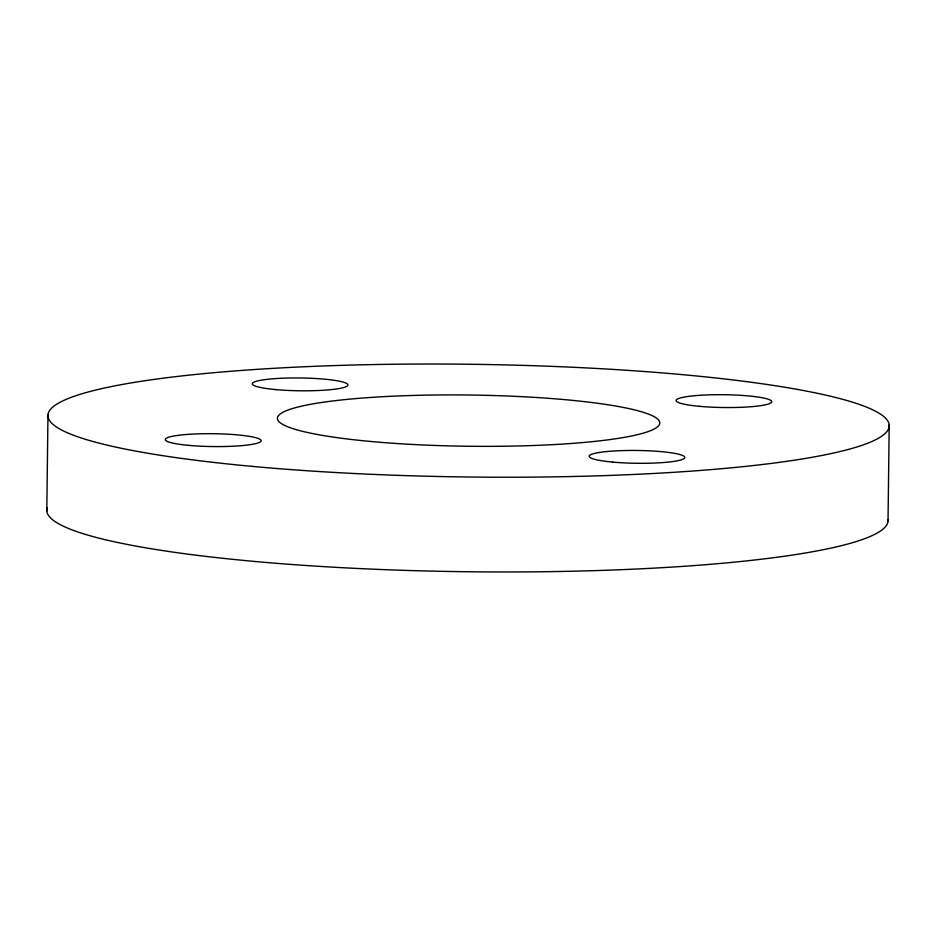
<?xml version="1.0" encoding="UTF-8"?>
<svg xmlns="http://www.w3.org/2000/svg" width="936" height="936" viewBox="0 0 936 936"><rect width="100%" height="100%" fill="white"/><g stroke="black" fill="none" stroke-linecap="round" stroke-linejoin="round"><path stroke-width="1.4" d="M46.8 511.15L47.97 414.636M888.03 521.364L889.2 424.85M888.042 519.585A420.697 56.371 0.7 0 1 460.383 571.65A420.697 56.371 0.7 0 1 47.245 507.616M370.691 441.464A191.225 25.623 0.7 0 0 659.775 423.283A191.225 25.623 0.7 0 0 375.277 397.145A191.225 25.623 0.7 0 0 370.691 441.464M699.496 406.329A47.806 6.4 0.7 0 0 771.767 401.778A47.806 6.4 0.7 0 0 700.643 395.249A47.806 6.4 0.7 0 0 699.496 406.329M612.542 462.08A47.806 6.4 0.7 0 0 684.824 457.54A47.806 6.4 0.7 0 0 613.7 451A47.806 6.4 0.7 0 0 612.542 462.08M252.182 466.374A420.697 56.371 0.7 0 0 889.188 426.617A420.697 56.371 0.7 0 0 264.361 368.889A420.697 56.371 0.7 0 0 252.182 466.374M188.616 445.36A47.993 6.435 0.7 0 0 261.167 440.797A47.993 6.435 0.7 0 0 189.774 434.245A47.993 6.435 0.7 0 0 188.616 445.36M275.664 389.587A47.806 6.4 0.7 0 0 347.935 385.047A47.806 6.4 0.7 0 0 276.81 378.507A47.806 6.4 0.7 0 0 275.664 389.587"/></g></svg>
